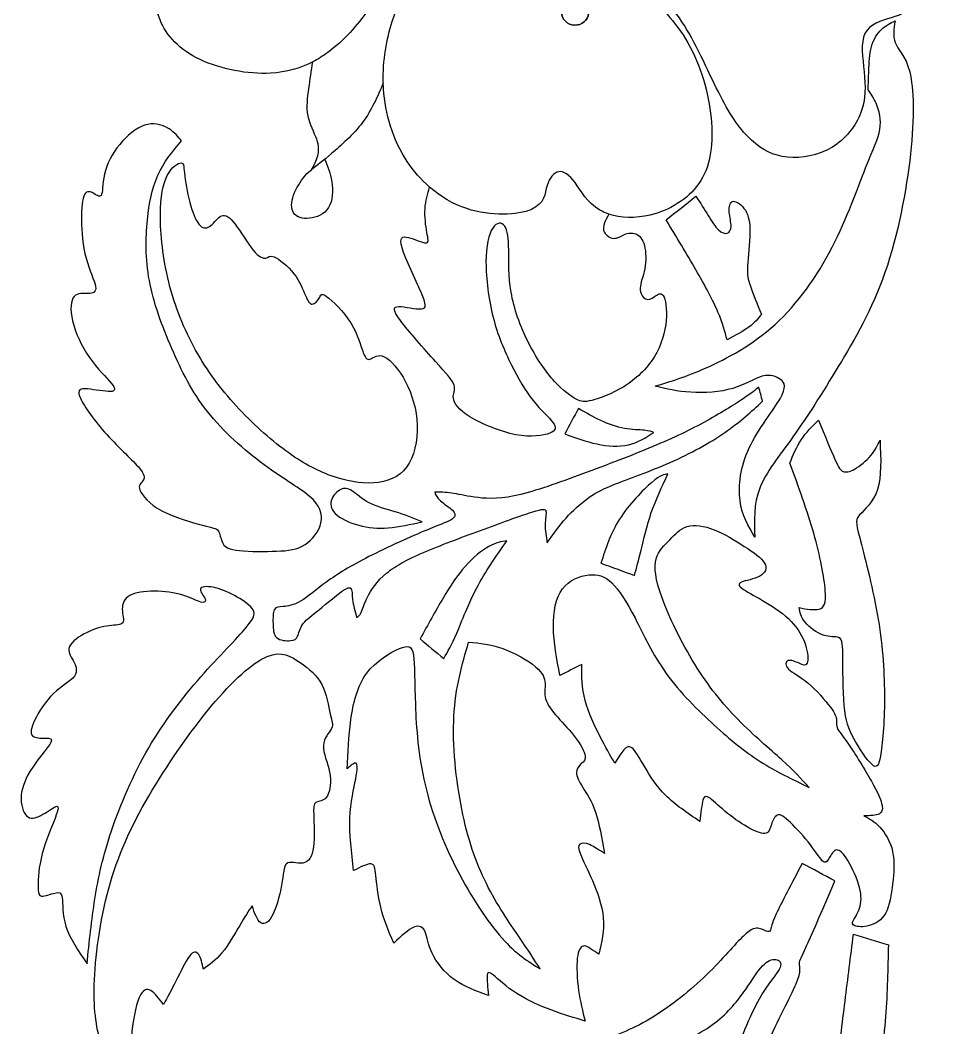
# Model space of a CAD drawing. Header units: millimetres. Extents: x 165 to 400, y 201 to 408.
# Drawn here: x 165.51 to 208.5, y 308.45 to 355.3 of the extents above; entities that cross this region are included whole.
import ezdxf

# ---------------------------------------------------------------- set-up
doc = ezdxf.new("R2010")
doc.units = ezdxf.units.MM
doc.layers.add('DV1_Layer_1', color=7, linetype='Continuous')

msp = doc.modelspace()

# ---------------------------------------------------------------- linework, layer by layer
at = {"layer": 'DV1_Layer_1', "color": 7, "linetype": 'Continuous'}
for points, knots in [([(167.307, 363.402), (167.221, 362.441), (167.598, 361.375), (168.139, 360.667), (168.679, 359.959), (169.383, 359.61), (170.678, 359.114), (171.27, 358.968), (171.559, 358.714), (171.848, 358.459), (171.834, 358.096), (171.801, 357.497), (171.768, 356.898), (171.665, 355.229), (172.929, 353.917), (173.878, 353.469), (174.826, 353.02), (176.092, 352.78), (177.149, 352.837), (177.894, 352.877), (178.536, 353.065), (179.111, 353.364), (179.353, 353.49), (179.583, 353.635), (179.805, 353.798), (180.553, 354.346), (181.198, 355.089), (181.672, 355.756), (182.146, 356.422), (182.447, 357.012), (182.765, 357.266), (183.084, 357.519), (183.419, 357.436), (183.412, 356.727), (183.069, 356.102), (182.797, 355.238), (182.546, 354.44), (182.355, 353.438), (182.387, 352.377), (182.389, 352.29), (182.393, 352.203), (182.399, 352.116), (182.474, 350.959), (182.826, 349.748), (183.494, 348.736), (183.787, 348.293), (184.141, 347.888), (184.54, 347.541), (185.052, 347.097), (185.638, 346.749), (186.268, 346.54), (187.389, 346.168), (188.646, 346.237), (189.274, 346.507), (189.902, 346.778), (189.9, 347.251), (190.003, 347.611), (190.107, 347.971), (190.315, 348.219), (190.546, 348.257), (190.776, 348.295), (191.029, 348.124), (191.578, 347.379), (191.874, 346.806), (192.459, 346.469), (192.586, 346.396), (192.727, 346.334), (192.878, 346.284), (193.423, 346.104), (194.106, 346.078), (194.79, 346.241), (195.664, 346.449), (197.417, 347.484), (197.729, 349.4), (197.643, 350.539), (197.557, 351.678), (197.229, 352.997), (196.662, 354.051), (196.095, 355.105), (195.289, 355.894), (194.452, 356.921), (194.421, 357.158), (194.751, 356.938), (195.081, 356.719), (195.773, 356.042), (196.392, 355.05), (197.011, 354.058), (197.558, 352.75), (198.56, 350.81), (199.013, 350.177), (199.504, 349.726), (199.994, 349.274), (200.522, 349.003), (201.831, 348.87), (202.613, 349.009), (203.245, 349.388), (203.877, 349.768), (204.358, 350.389), (204.591, 351.008), (204.824, 351.628), (204.808, 352.247), (204.679, 353.559), (204.566, 354.254), (204.782, 354.683), (204.997, 355.112), (205.541, 355.277), (206.005, 355.416), (206.468, 355.556), (206.851, 355.671), (207.786, 357.205), (208.338, 358.623), (208.417, 359.902), (208.495, 361.18), (208.101, 362.32), (206.746, 364.381), (205.785, 365.302), (204.962, 365.901), (204.138, 366.499), (202.766, 367.052), (200.699, 366.136), (199.49, 365.766), (198.281, 365.396), (196.896, 365.113), (195.302, 365.091), (195.093, 365.352), (195.509, 365.811), (196.134, 366.009), (197.012, 366.308), (197.889, 366.608), (199.02, 367.008), (199.977, 367.568), (200.935, 368.128), (201.719, 368.848), (202.121, 369.735), (202.174, 369.852), (202.221, 369.971), (202.26, 370.093), (202.521, 370.9), (202.488, 371.821), (202.118, 372.78), (201.693, 373.884), (200.821, 375.039), (200.152, 375.514), (199.483, 375.99), (199.017, 375.787), (198.328, 375.736), (197.639, 375.685), (196.727, 375.787), (195.864, 376.142), (195.002, 376.496), (194.189, 377.104), (193.811, 377.652), (193.434, 378.2), (193.551, 379.178), (191.405, 380.337), (190.223, 380.675), (189.041, 381.012), (186.459, 381.203), (185.416, 379.964), (184.835, 379.338), (184.396, 378.866), (183.924, 378.389), (183.602, 377.837), (183.497, 377.656), (183.408, 377.467), (183.341, 377.268), (183.072, 376.459), (183.173, 375.474), (183.347, 374.56), (183.522, 373.645), (183.768, 372.801), (183.832, 372.381), (183.895, 371.961), (183.776, 371.965), (182.92, 373.01), (182.183, 374.051), (181.629, 375.187), (181.116, 376.238), (180.76, 377.369), (180.138, 378.264), (180.088, 378.336), (180.036, 378.406), (179.982, 378.475), (179.261, 379.397), (178.189, 380.013), (176.942, 380.471), (175.695, 380.929), (174.273, 381.228), (173.13, 381.047), (171.988, 380.865), (171.127, 380.202), (170.65, 379.726), (170.174, 379.251), (170.084, 378.963), (170.218, 378.586), (170.353, 378.209), (170.714, 377.743), (170.847, 377.312), (170.98, 376.88), (170.885, 376.483), (170.54, 376.313), (170.195, 376.142), (169.599, 376.197), (169.064, 376.26), (168.529, 376.322), (168.053, 376.392), (167.474, 376.092), (166.895, 375.793), (166.213, 375.124), (165.886, 374.389), (165.559, 373.654), (165.588, 372.854), (166.202, 371.198), (166.786, 370.343), (167.53, 369.729), (168.135, 369.229), (168.844, 368.888), (169.828, 368.633), (170.053, 368.574), (170.293, 368.52), (170.548, 368.47), (171.922, 368.199), (173.768, 368.031), (176.037, 367.995), (176.46, 368.127), (177.294, 368.064), (177.705, 367.869), (177.693, 367.569), (177.682, 367.27), (177.248, 366.866), (176.328, 366.759), (175.408, 366.652), (174.001, 366.842), (172.614, 366.777), (172.265, 366.761), (171.918, 366.728), (171.577, 366.679), (170.566, 366.534), (169.62, 366.244), (168.903, 365.805), (167.945, 365.217), (167.394, 364.363), (167.307, 363.402)], [0, 0, 0, 0, 0.011111, 0.011111, 0.011111, 0.022222, 0.022222, 0.033333, 0.033333, 0.033333, 0.044444, 0.044444, 0.044444, 0.055556, 0.066667, 0.066667, 0.066667, 0.077778, 0.077778, 0.077778, 0.088889, 0.088889, 0.088889, 0.1, 0.1, 0.1, 0.111111, 0.111111, 0.111111, 0.122222, 0.122222, 0.122222, 0.133333, 0.133333, 0.144444, 0.144444, 0.144444, 0.155556, 0.155556, 0.155556, 0.166667, 0.166667, 0.166667, 0.177778, 0.177778, 0.177778, 0.188889, 0.188889, 0.188889, 0.2, 0.2, 0.2, 0.211111, 0.211111, 0.211111, 0.222222, 0.222222, 0.222222, 0.233333, 0.233333, 0.233333, 0.244444, 0.244444, 0.255556, 0.255556, 0.255556, 0.266667, 0.266667, 0.266667, 0.277778, 0.277778, 0.277778, 0.288889, 0.3, 0.3, 0.3, 0.311111, 0.311111, 0.311111, 0.322222, 0.322222, 0.333333, 0.333333, 0.333333, 0.344444, 0.344444, 0.344444, 0.355556, 0.355556, 0.366667, 0.366667, 0.366667, 0.377778, 0.377778, 0.388889, 0.388889, 0.388889, 0.4, 0.4, 0.4, 0.411111, 0.411111, 0.422222, 0.422222, 0.422222, 0.433333, 0.433333, 0.433333, 0.444444, 0.444444, 0.455556, 0.455556, 0.455556, 0.466667, 0.466667, 0.477778, 0.477778, 0.477778, 0.488889, 0.5, 0.5, 0.5, 0.511111, 0.511111, 0.522222, 0.522222, 0.533333, 0.533333, 0.533333, 0.544444, 0.544444, 0.544444, 0.555556, 0.555556, 0.555556, 0.566667, 0.566667, 0.566667, 0.577778, 0.577778, 0.577778, 0.588889, 0.588889, 0.588889, 0.6, 0.6, 0.6, 0.611111, 0.611111, 0.611111, 0.622222, 0.622222, 0.622222, 0.633333, 0.644444, 0.644444, 0.644444, 0.655556, 0.666667, 0.666667, 0.666667, 0.677778, 0.677778, 0.677778, 0.688889, 0.688889, 0.688889, 0.7, 0.7, 0.7, 0.711111, 0.711111, 0.711111, 0.722222, 0.722222, 0.733333, 0.733333, 0.733333, 0.744444, 0.744444, 0.744444, 0.755556, 0.755556, 0.755556, 0.766667, 0.766667, 0.766667, 0.777778, 0.777778, 0.777778, 0.788889, 0.788889, 0.788889, 0.8, 0.8, 0.8, 0.811111, 0.811111, 0.811111, 0.822222, 0.822222, 0.822222, 0.833333, 0.833333, 0.833333, 0.844444, 0.844444, 0.844444, 0.855556, 0.855556, 0.855556, 0.866667, 0.866667, 0.877778, 0.877778, 0.877778, 0.888889, 0.888889, 0.888889, 0.9, 0.9, 0.9, 0.911111, 0.911111, 0.922222, 0.922222, 0.933333, 0.933333, 0.933333, 0.944444, 0.944444, 0.944444, 0.955556, 0.955556, 0.955556, 0.966667, 0.966667, 0.966667, 0.977778, 0.977778, 0.977778, 1, 1, 1, 1]), ([(191.285, 355.073), (190.942, 355.084), (190.673, 355.346), (190.685, 355.659), (190.697, 355.972), (190.985, 356.217), (191.328, 356.206), (191.671, 356.195), (191.939, 355.933), (191.927, 355.62), (191.915, 355.307), (191.627, 355.062), (191.285, 355.073)], [0, 0, 0, 0, 0.2, 0.2, 0.2, 0.4, 0.4, 0.4, 0.6, 0.6, 0.6, 1, 1, 1, 1]), ([(190.685, 355.659), (190.673, 355.346), (190.942, 355.084), (191.627, 355.062), (191.915, 355.307), (191.927, 355.62), (191.939, 355.933), (191.671, 356.195), (191.328, 356.206), (190.985, 356.217), (190.697, 355.972), (190.685, 355.659)], [0, 0, 0, 0, 0.2, 0.2, 0.4, 0.4, 0.4, 0.6, 0.6, 0.6, 1, 1, 1, 1]), ([(206.18, 355.271), (206.117, 354.899), (206.083, 354.546), (206.182, 354.269), (206.312, 353.907), (206.668, 353.678), (207.053, 352.12), (207.082, 350.793), (206.713, 347.387), (206.315, 345.31), (205.711, 343.575), (205.107, 341.841), (204.297, 340.449), (203.542, 339.2), (202.787, 337.952), (202.088, 336.848), (201.435, 335.932), (200.783, 335.017), (200.178, 334.291), (199.89, 333.546), (199.603, 332.801), (199.634, 332.037), (199.664, 331.272), (199.365, 331.773), (199.065, 332.273), (198.972, 332.966), (198.879, 333.66), (198.993, 334.547), (199.405, 335.425), (199.817, 336.302), (200.527, 337.17), (200.836, 337.705), (201.145, 338.241), (201.054, 338.444), (200.86, 338.595), (200.667, 338.747), (200.372, 338.847), (200.01, 338.75), (199.648, 338.652), (199.218, 338.357), (198.05, 338.012), (197.311, 337.963), (196.685, 338.001), (196.059, 338.039), (195.546, 338.165), (195.034, 338.29), (195.739, 338.504), (197.149, 338.932), (199.548, 340.2), (201.652, 342.114), (202.557, 343.394), (203.256, 344.744), (203.955, 346.094), (204.448, 347.514), (204.812, 348.439), (205.176, 349.363), (205.411, 349.792), (205.544, 350.66), (205.441, 351.1), (205.298, 351.44), (205.191, 351.691), (205.063, 351.887), (204.929, 352.07)], [0, 0, 0, 0, 0.041667, 0.041667, 0.041667, 0.083333, 0.083333, 0.125, 0.125, 0.166667, 0.166667, 0.166667, 0.208333, 0.208333, 0.208333, 0.25, 0.25, 0.25, 0.291667, 0.291667, 0.291667, 0.333333, 0.333333, 0.333333, 0.375, 0.375, 0.375, 0.416667, 0.416667, 0.416667, 0.458333, 0.458333, 0.458333, 0.5, 0.5, 0.5, 0.541667, 0.541667, 0.541667, 0.583333, 0.583333, 0.625, 0.625, 0.625, 0.666667, 0.666667, 0.666667, 0.708333, 0.75, 0.75, 0.791667, 0.791667, 0.791667, 0.833333, 0.833333, 0.833333, 0.875, 0.875, 0.916667, 0.916667, 0.916667, 1, 1, 1, 1]), ([(204.929, 352.07), (204.937, 352.342), (204.946, 352.614), (204.973, 353.306), (204.991, 353.725), (205.085, 354.068), (205.179, 354.41), (205.349, 354.677), (205.544, 354.864), (205.739, 355.052), (205.96, 355.162), (206.18, 355.271)], [0, 0, 0, 0, 0.2, 0.2, 0.4, 0.4, 0.4, 0.6, 0.6, 0.6, 1, 1, 1, 1]), ([(182.387, 352.377), (182.118, 351.75), (181.849, 351.124), (181.421, 350.551), (180.993, 349.979), (180.406, 349.462), (179.984, 349.103), (179.562, 348.744), (179.305, 348.543), (179.048, 348.342), (179.166, 348.556), (179.284, 348.771), (179.401, 349.221), (179.4, 349.458), (179.292, 349.765), (179.184, 350.073), (178.97, 350.453), (178.891, 350.86), (178.812, 351.267), (178.868, 351.701), (178.928, 352.123), (178.987, 352.545), (179.049, 352.955), (179.111, 353.364)], [0, 0, 0, 0, 0.111111, 0.111111, 0.111111, 0.222222, 0.222222, 0.222222, 0.333333, 0.333333, 0.333333, 0.444444, 0.444444, 0.555556, 0.555556, 0.555556, 0.666667, 0.666667, 0.666667, 0.777778, 0.777778, 0.777778, 1, 1, 1, 1]), ([(173.003, 349.694), (172.594, 349.205), (172.185, 348.717), (171.906, 348.093), (171.627, 347.47), (171.478, 346.711), (171.406, 345.853), (171.333, 344.995), (171.336, 344.038), (171.762, 341.976), (172.184, 340.872), (172.643, 339.84), (173.101, 338.807), (173.595, 337.847), (174.35, 336.932), (175.105, 336.017), (176.121, 335.149), (177.021, 334.504), (177.92, 333.859), (178.705, 333.437), (179.12, 333.018), (179.536, 332.599), (179.582, 332.182), (179.446, 331.791), (179.31, 331.4), (178.99, 331.034), (178.611, 330.841), (178.232, 330.647), (177.793, 330.624), (177.222, 330.612), (176.65, 330.6), (175.947, 330.598), (175.531, 330.66), (175.115, 330.722), (174.987, 330.847), (174.908, 331.025), (174.828, 331.204), (174.797, 331.435), (174.621, 331.683), (174.475, 331.699), (173.989, 331.824), (173.502, 331.949), (172.675, 332.181), (172.089, 332.497), (171.504, 332.812), (171.161, 333.211), (171.071, 333.456), (170.98, 333.701), (171.143, 333.793), (171.312, 334.03), (171.317, 334.175), (170.986, 334.549), (170.655, 334.923), (169.988, 335.526), (169.428, 336.156), (168.868, 336.785), (168.415, 337.442), (168.276, 337.792), (168.137, 338.142), (168.311, 338.185), (168.642, 338.156), (168.972, 338.127), (169.947, 337.927), (169.956, 338.169), (169.525, 338.691), (169.089, 339.093), (168.724, 339.619), (168.359, 340.146), (168.066, 340.798), (167.94, 341.329), (167.814, 341.86), (167.856, 342.271), (168.016, 342.453), (168.176, 342.636), (168.453, 342.591), (168.672, 342.596), (168.891, 342.601), (169.053, 342.656), (169.01, 342.924), (168.967, 343.192), (168.72, 343.673), (168.569, 344.241), (168.418, 344.809), (168.364, 345.465), (168.358, 346.017), (168.353, 346.568), (168.396, 347.015), (168.503, 347.206), (168.61, 347.396), (168.78, 347.33), (168.936, 347.24), (169.092, 347.151), (169.234, 347.037), (169.293, 347.211), (169.353, 347.385), (169.331, 347.846), (169.469, 348.32), (169.606, 348.794), (169.904, 349.282), (170.624, 350.07), (171.047, 350.372), (171.436, 350.457), (171.824, 350.541), (172.177, 350.409), (172.433, 350.245), (172.688, 350.082), (172.846, 349.888), (173.003, 349.694)], [0, 0, 0, 0, 0.025641, 0.025641, 0.025641, 0.051282, 0.051282, 0.051282, 0.076923, 0.076923, 0.102564, 0.102564, 0.102564, 0.128205, 0.128205, 0.128205, 0.153846, 0.153846, 0.153846, 0.179487, 0.179487, 0.179487, 0.205128, 0.205128, 0.205128, 0.230769, 0.230769, 0.230769, 0.25641, 0.25641, 0.25641, 0.282051, 0.282051, 0.282051, 0.307692, 0.307692, 0.307692, 0.333333, 0.333333, 0.358974, 0.358974, 0.358974, 0.384615, 0.384615, 0.384615, 0.410256, 0.410256, 0.410256, 0.435897, 0.435897, 0.461538, 0.461538, 0.461538, 0.487179, 0.487179, 0.487179, 0.512821, 0.512821, 0.512821, 0.538462, 0.538462, 0.538462, 0.564103, 0.589744, 0.589744, 0.615385, 0.615385, 0.615385, 0.641026, 0.641026, 0.641026, 0.666667, 0.666667, 0.666667, 0.692308, 0.692308, 0.692308, 0.717949, 0.717949, 0.717949, 0.74359, 0.74359, 0.74359, 0.769231, 0.769231, 0.769231, 0.794872, 0.794872, 0.794872, 0.820513, 0.820513, 0.820513, 0.846154, 0.846154, 0.846154, 0.871795, 0.871795, 0.871795, 0.897436, 0.897436, 0.923077, 0.923077, 0.923077, 0.948718, 0.948718, 0.948718, 1, 1, 1, 1]), ([(172.024, 346.239), (172.025, 345.373), (172.14, 344.23), (172.416, 343.119), (172.692, 342.007), (173.129, 340.927), (173.663, 339.965), (174.197, 339.003), (174.829, 338.159), (175.555, 337.366), (176.281, 336.574), (177.103, 335.832), (177.852, 335.282), (178.601, 334.731), (179.277, 334.37), (179.958, 334.124), (180.639, 333.878), (181.325, 333.747), (181.943, 333.788), (182.562, 333.829), (183.115, 334.041), (183.472, 334.521), (183.828, 335), (183.99, 335.746), (183.965, 336.474), (183.939, 337.202), (183.728, 337.912), (183.425, 338.491), (183.121, 339.07), (182.727, 339.518), (182.433, 339.655), (182.14, 339.792), (181.947, 339.616), (181.806, 339.554), (181.664, 339.492), (181.573, 339.543), (181.458, 339.844), (181.344, 340.144), (181.067, 341.243), (179.493, 342.784), (179.483, 342.518), (179.411, 342.381), (179.34, 342.244), (179.201, 342.103), (179.088, 342.1), (178.976, 342.098), (178.888, 342.234), (178.656, 342.762), (178.511, 343.155), (178.233, 343.515), (177.955, 343.875), (177.542, 344.203), (177.314, 344.302), (177.085, 344.4), (177.041, 344.268), (176.92, 344.241), (176.799, 344.215), (176.603, 344.294), (176.083, 344.929), (175.759, 345.484), (175.241, 346.155), (175.046, 346.27), (174.871, 346.203), (174.696, 346.136), (174.54, 345.886), (174.376, 345.752), (174.211, 345.618), (174.038, 345.599), (173.878, 345.75), (173.717, 345.901), (173.57, 346.22), (173.441, 346.661), (173.312, 347.101), (173.201, 347.662), (173.111, 348.44), (173.133, 348.658), (172.994, 348.668), (172.855, 348.679), (172.555, 348.482), (172.347, 348.089), (172.14, 347.696), (172.024, 347.106), (172.024, 346.239)], [0, 0, 0, 0, 0.032258, 0.032258, 0.032258, 0.064516, 0.064516, 0.064516, 0.096774, 0.096774, 0.096774, 0.129032, 0.129032, 0.129032, 0.16129, 0.16129, 0.16129, 0.193548, 0.193548, 0.193548, 0.225806, 0.225806, 0.225806, 0.258065, 0.258065, 0.258065, 0.290323, 0.290323, 0.290323, 0.322581, 0.322581, 0.322581, 0.354839, 0.354839, 0.354839, 0.387097, 0.387097, 0.387097, 0.419355, 0.451613, 0.483871, 0.483871, 0.483871, 0.516129, 0.516129, 0.516129, 0.548387, 0.548387, 0.580645, 0.580645, 0.580645, 0.612903, 0.612903, 0.612903, 0.645161, 0.645161, 0.645161, 0.677419, 0.677419, 0.709677, 0.709677, 0.741935, 0.741935, 0.741935, 0.774194, 0.774194, 0.774194, 0.806452, 0.806452, 0.806452, 0.83871, 0.83871, 0.83871, 0.870968, 0.870968, 0.903226, 0.903226, 0.903226, 0.935484, 0.935484, 0.935484, 1, 1, 1, 1]), ([(179.67, 348.839), (179.804, 348.515), (179.939, 348.19), (179.997, 347.788), (180.056, 347.386), (180.037, 346.906), (179.844, 346.591), (179.651, 346.275), (179.282, 346.124), (178.959, 346.091), (178.635, 346.058), (178.355, 346.144), (178.221, 346.341), (178.087, 346.538), (178.099, 346.846), (178.218, 347.17), (178.337, 347.495), (178.564, 347.837), (178.72, 348.035), (178.876, 348.233), (178.962, 348.287), (179.048, 348.342)], [0, 0, 0, 0, 0.125, 0.125, 0.125, 0.25, 0.25, 0.25, 0.375, 0.375, 0.375, 0.5, 0.5, 0.5, 0.625, 0.625, 0.625, 0.75, 0.75, 0.75, 1, 1, 1, 1]), ([(192.878, 346.284), (192.8, 346.153), (192.723, 346.022), (192.671, 345.878), (192.619, 345.734), (192.593, 345.577), (192.671, 345.434), (192.748, 345.292), (192.93, 345.164), (193.268, 345.154), (193.425, 345.27), (193.598, 345.341), (193.77, 345.412), (193.957, 345.436), (194.127, 345.364), (194.297, 345.291), (194.45, 345.122), (194.528, 344.825), (194.606, 344.527), (194.61, 344.101), (194.476, 343.381), (194.339, 343.087), (194.333, 342.844), (194.327, 342.601), (194.452, 342.408), (194.583, 342.346), (194.713, 342.284), (194.849, 342.353), (194.992, 342.449), (195.135, 342.545), (195.286, 342.668), (195.513, 342.338), (195.588, 341.885), (195.541, 341.348), (195.494, 340.811), (195.324, 340.19), (194.981, 339.638), (194.637, 339.086), (194.121, 338.604), (193.569, 338.263), (193.018, 337.921), (192.432, 337.721), (192.077, 337.628), (191.722, 337.536), (191.598, 337.552), (191.357, 337.681), (191.116, 337.81), (190.757, 338.053), (190.35, 338.503), (189.944, 338.952), (189.489, 339.607), (189.119, 340.345), (188.748, 341.084), (188.461, 341.905), (188.33, 342.654), (188.199, 343.403), (188.225, 344.081), (188.213, 345.148), (188.175, 345.537), (188.036, 345.729), (187.897, 345.921), (187.658, 345.917), (187.475, 345.638), (187.292, 345.359), (187.164, 344.806), (187.16, 343.291), (187.282, 342.33), (187.496, 341.493), (187.709, 340.656), (188.014, 339.944), (188.334, 339.298), (188.655, 338.651), (188.991, 338.071), (189.713, 337.163), (190.099, 336.836), (190.276, 336.601), (190.453, 336.365), (190.421, 336.222), (189.827, 335.986), (189.266, 335.894), (188.548, 336.032), (187.83, 336.169), (186.954, 336.536), (186.416, 336.868), (185.878, 337.201), (185.677, 337.498), (185.645, 337.723), (185.614, 337.948), (185.753, 338.101), (185.682, 338.328), (185.611, 338.554), (185.33, 338.854), (184.815, 339.428), (184.299, 340.001), (183.548, 340.85), (183.182, 341.346), (182.816, 341.842), (182.835, 341.987), (183.107, 341.99), (183.379, 341.994), (183.905, 341.856), (184.158, 341.878), (184.411, 341.9), (184.392, 342.083), (183.891, 343.238), (183.411, 344.21), (183.258, 344.718), (183.105, 345.226), (183.279, 345.269), (183.555, 345.199), (183.831, 345.13), (184.209, 344.948), (184.369, 344.949), (184.528, 344.95), (184.469, 345.134), (184.414, 345.439), (184.359, 345.743), (184.309, 346.169), (184.331, 346.54), (184.353, 346.91), (184.446, 347.226), (184.54, 347.541)], [0, 0, 0, 0, 0.022727, 0.022727, 0.022727, 0.045455, 0.045455, 0.045455, 0.068182, 0.068182, 0.090909, 0.090909, 0.090909, 0.113636, 0.113636, 0.113636, 0.136364, 0.136364, 0.136364, 0.159091, 0.159091, 0.181818, 0.181818, 0.181818, 0.204545, 0.204545, 0.204545, 0.227273, 0.227273, 0.227273, 0.25, 0.25, 0.272727, 0.272727, 0.272727, 0.295455, 0.295455, 0.295455, 0.318182, 0.318182, 0.318182, 0.340909, 0.340909, 0.340909, 0.363636, 0.363636, 0.363636, 0.386364, 0.386364, 0.386364, 0.409091, 0.409091, 0.409091, 0.431818, 0.431818, 0.431818, 0.454545, 0.454545, 0.477273, 0.477273, 0.477273, 0.5, 0.5, 0.5, 0.522727, 0.522727, 0.545455, 0.545455, 0.545455, 0.568182, 0.568182, 0.568182, 0.590909, 0.590909, 0.613636, 0.613636, 0.613636, 0.636364, 0.636364, 0.659091, 0.659091, 0.659091, 0.681818, 0.681818, 0.681818, 0.704545, 0.704545, 0.704545, 0.727273, 0.727273, 0.727273, 0.75, 0.75, 0.75, 0.772727, 0.772727, 0.772727, 0.795455, 0.795455, 0.795455, 0.818182, 0.818182, 0.818182, 0.840909, 0.840909, 0.863636, 0.863636, 0.863636, 0.886364, 0.886364, 0.886364, 0.909091, 0.909091, 0.909091, 0.931818, 0.931818, 0.931818, 0.954545, 0.954545, 0.954545, 1, 1, 1, 1]), ([(196.925, 347.118), (196.463, 346.751), (196, 346.384), (195.538, 346.017), (196.016, 345.229), (196.494, 344.442), (197.343, 342.961), (197.715, 342.267), (197.948, 341.732), (198.182, 341.198), (198.277, 340.822), (198.372, 340.447), (198.748, 340.644), (199.124, 340.841), (199.39, 341.037), (199.657, 341.233), (199.814, 341.428), (199.97, 341.623), (199.77, 342.111), (199.57, 342.599), (199.453, 342.934), (199.336, 343.27), (199.304, 343.452), (199.325, 343.87), (199.346, 344.287), (199.42, 344.939), (199.429, 345.42), (199.437, 345.902), (199.379, 346.213), (199.22, 346.463), (199.06, 346.714), (198.798, 346.904), (198.648, 346.881), (198.498, 346.859), (198.459, 346.624), (198.475, 346.382), (198.49, 346.141), (198.631, 345.646), (198.483, 345.432), (198.372, 345.4), (198.262, 345.367), (198.114, 345.408), (197.965, 345.553), (197.816, 345.699), (197.667, 345.949), (197.493, 346.227), (197.319, 346.505), (197.122, 346.812), (196.925, 347.118)], [0, 0, 0, 0, 0.055556, 0.055556, 0.055556, 0.111111, 0.111111, 0.166667, 0.166667, 0.166667, 0.222222, 0.222222, 0.222222, 0.277778, 0.277778, 0.277778, 0.333333, 0.333333, 0.333333, 0.388889, 0.388889, 0.388889, 0.444444, 0.444444, 0.444444, 0.5, 0.5, 0.5, 0.555556, 0.555556, 0.555556, 0.611111, 0.611111, 0.611111, 0.666667, 0.666667, 0.666667, 0.722222, 0.777778, 0.777778, 0.777778, 0.833333, 0.833333, 0.833333, 0.888889, 0.888889, 0.888889, 1, 1, 1, 1]), ([(200.025, 337.586), (199.499, 337.103), (198.972, 336.62), (198.267, 336.133), (197.561, 335.647), (196.676, 335.157), (195.724, 334.738), (194.772, 334.318), (193.753, 333.969), (193.101, 333.708), (192.449, 333.447), (192.163, 333.274), (191.85, 333.039), (191.538, 332.804), (191.198, 332.505), (190.886, 332.156), (190.574, 331.807), (190.289, 331.408), (190.005, 331.008), (189.957, 331.3), (189.908, 331.592), (189.913, 331.856), (189.918, 332.119), (189.977, 332.353), (189.926, 332.591), (189.817, 332.595), (189.333, 332.442), (188.85, 332.289), (187.991, 331.981), (187.077, 331.646), (186.164, 331.312), (185.194, 330.952), (183.605, 330.275), (182.985, 329.959), (182.538, 329.592), (182.091, 329.224), (181.816, 328.806), (181.482, 328.144), (181.423, 327.901), (181.358, 327.757), (181.292, 327.614), (181.221, 327.571), (181.15, 327.527), (181.071, 327.821), (180.993, 328.114), (180.963, 328.365), (180.932, 328.616), (180.95, 328.824), (180.806, 328.956), (180.644, 328.88), (180.346, 328.657), (180.049, 328.435), (179.617, 328.067), (179.293, 327.805), (178.97, 327.542), (178.754, 327.386), (178.628, 327.199), (178.501, 327.012), (178.463, 326.795), (178.403, 326.661), (178.343, 326.526), (178.262, 326.474), (178.072, 326.458), (177.882, 326.441), (177.584, 326.46), (177.276, 326.733), (177.266, 326.988), (177.261, 327.247), (177.255, 327.506), (177.256, 327.77), (177.325, 327.899), (177.395, 328.029), (177.673, 328.02), (178.214, 328.094), (178.545, 328.288), (178.876, 328.481), (179.268, 328.832), (180.261, 329.555), (180.863, 329.927), (181.721, 330.363), (182.579, 330.799), (183.694, 331.3), (184.412, 331.599), (185.13, 331.899), (185.453, 331.998), (185.607, 332.116), (185.761, 332.233), (185.746, 332.37), (185.607, 332.515), (185.468, 332.661), (185.205, 332.815), (185.046, 332.956), (184.887, 333.097), (184.833, 333.226), (184.778, 333.355), (185.027, 333.356), (185.276, 333.358), (185.85, 333.276), (186.176, 333.193), (186.626, 333.128), (187.077, 333.064), (187.653, 333.018), (188.465, 333.183), (189.278, 333.348), (190.328, 333.724), (191.444, 334.133), (192.56, 334.543), (193.742, 334.987), (195.735, 335.814), (196.547, 336.197), (197.289, 336.601), (198.031, 337.004), (198.705, 337.428), (199.119, 337.706), (199.532, 337.983), (199.687, 338.115), (199.841, 338.246), (199.902, 338.026), (199.964, 337.806), (200.025, 337.586)], [0, 0, 0, 0, 0.022727, 0.022727, 0.022727, 0.045455, 0.045455, 0.045455, 0.068182, 0.068182, 0.068182, 0.090909, 0.090909, 0.090909, 0.113636, 0.113636, 0.113636, 0.136364, 0.136364, 0.136364, 0.159091, 0.159091, 0.159091, 0.181818, 0.181818, 0.204545, 0.204545, 0.204545, 0.227273, 0.227273, 0.227273, 0.25, 0.25, 0.272727, 0.272727, 0.272727, 0.295455, 0.295455, 0.318182, 0.318182, 0.318182, 0.340909, 0.340909, 0.340909, 0.363636, 0.363636, 0.363636, 0.386364, 0.386364, 0.409091, 0.409091, 0.409091, 0.431818, 0.431818, 0.431818, 0.454545, 0.454545, 0.454545, 0.477273, 0.477273, 0.477273, 0.5, 0.5, 0.5, 0.522727, 0.522727, 0.545455, 0.545455, 0.545455, 0.568182, 0.568182, 0.568182, 0.590909, 0.613636, 0.613636, 0.613636, 0.636364, 0.636364, 0.659091, 0.659091, 0.659091, 0.681818, 0.681818, 0.681818, 0.704545, 0.704545, 0.704545, 0.727273, 0.727273, 0.727273, 0.75, 0.75, 0.75, 0.772727, 0.772727, 0.772727, 0.795455, 0.795455, 0.818182, 0.818182, 0.818182, 0.840909, 0.840909, 0.840909, 0.863636, 0.863636, 0.863636, 0.886364, 0.886364, 0.909091, 0.909091, 0.909091, 0.931818, 0.931818, 0.931818, 0.954545, 0.954545, 0.954545, 1, 1, 1, 1]), ([(194.964, 336.137), (194.593, 335.899), (194.222, 335.662), (193.34, 335.459), (192.83, 335.493), (192.325, 335.6), (191.821, 335.707), (191.321, 335.886), (190.822, 336.065), (191.035, 336.461), (191.249, 336.858), (191.463, 337.254), (191.803, 337.053), (192.142, 336.852), (192.859, 336.521), (193.237, 336.391), (193.956, 336.259), (194.299, 336.258), (194.524, 336.237), (194.749, 336.216), (194.857, 336.176), (194.964, 336.137)], [0, 0, 0, 0, 0.111111, 0.111111, 0.222222, 0.222222, 0.222222, 0.333333, 0.333333, 0.333333, 0.444444, 0.444444, 0.444444, 0.555556, 0.555556, 0.666667, 0.666667, 0.777778, 0.777778, 0.777778, 1, 1, 1, 1]), ([(201.289, 334.71), (201.695, 333.607), (202.101, 332.503), (202.399, 331.449), (202.697, 330.394), (202.888, 329.388), (202.934, 328.787), (202.981, 328.186), (202.884, 327.989), (202.658, 327.923), (202.431, 327.858), (202.075, 327.924), (201.719, 327.99), (201.76, 327.77), (201.802, 327.551), (201.997, 327.313), (202.192, 327.075), (202.541, 326.818), (202.845, 326.713), (203.15, 326.608), (203.411, 326.654), (203.558, 326.604), (203.705, 326.554), (203.74, 326.408), (203.763, 325.207), (203.753, 324.153), (203.815, 323.443), (203.878, 322.732), (204.013, 322.364), (204.26, 321.911), (204.506, 321.458), (204.864, 320.919), (205.326, 320.495), (205.43, 320.61), (205.522, 321.193), (205.614, 321.777), (205.694, 322.828), (205.682, 325.119), (205.59, 326.358), (205.352, 327.697), (205.115, 329.036), (204.732, 330.475), (204.537, 331.24), (204.342, 332.005), (204.336, 332.096), (204.543, 332.316), (204.751, 332.537), (205.172, 332.887), (205.557, 334.083), (205.519, 334.93), (205.482, 335.776), (205.374, 335.543), (205.265, 335.311), (205.057, 335.067), (204.848, 334.824), (204.54, 334.57), (204.301, 334.432), (204.061, 334.295), (203.891, 334.273), (203.646, 334.363), (203.57, 334.474), (203.387, 334.884), (203.203, 335.294), (202.912, 336.004), (202.62, 336.713), (202.329, 336.42), (202.037, 336.128), (201.815, 335.794), (201.594, 335.46), (201.441, 335.085), (201.289, 334.71)], [0, 0, 0, 0, 0.038462, 0.038462, 0.038462, 0.076923, 0.076923, 0.076923, 0.115385, 0.115385, 0.115385, 0.153846, 0.153846, 0.153846, 0.192308, 0.192308, 0.192308, 0.230769, 0.230769, 0.230769, 0.269231, 0.269231, 0.269231, 0.307692, 0.307692, 0.346154, 0.346154, 0.346154, 0.384615, 0.384615, 0.384615, 0.423077, 0.423077, 0.461538, 0.461538, 0.461538, 0.5, 0.5, 0.538462, 0.538462, 0.538462, 0.576923, 0.576923, 0.576923, 0.615385, 0.615385, 0.615385, 0.653846, 0.653846, 0.692308, 0.692308, 0.692308, 0.730769, 0.730769, 0.730769, 0.769231, 0.769231, 0.769231, 0.807692, 0.807692, 0.846154, 0.846154, 0.846154, 0.884615, 0.884615, 0.884615, 0.923077, 0.923077, 0.923077, 1, 1, 1, 1]), ([(195.624, 334.209), (195.343, 333.618), (195.061, 333.028), (194.849, 332.412), (194.636, 331.796), (194.492, 331.155), (194.373, 330.664), (194.255, 330.172), (194.162, 329.83), (194.069, 329.488), (193.549, 329.677), (193.028, 329.866), (192.508, 330.055), (192.723, 330.739), (192.939, 331.423), (193.373, 332.104), (193.807, 332.786), (194.461, 333.465), (194.872, 333.815), (195.284, 334.165), (195.454, 334.187), (195.624, 334.209)], [0, 0, 0, 0, 0.125, 0.125, 0.125, 0.25, 0.25, 0.25, 0.375, 0.375, 0.375, 0.5, 0.5, 0.5, 0.625, 0.625, 0.625, 0.75, 0.75, 0.75, 1, 1, 1, 1]), ([(184.202, 331.981), (183.656, 331.862), (183.111, 331.744), (182.618, 331.703), (182.125, 331.662), (181.684, 331.699), (181.247, 331.819), (180.81, 331.939), (180.376, 332.143), (180.151, 332.368), (179.926, 332.593), (179.911, 332.838), (179.993, 333.041), (180.075, 333.245), (180.255, 333.407), (180.42, 333.483), (180.584, 333.559), (180.732, 333.55), (180.933, 333.419), (181.134, 333.288), (181.388, 333.035), (181.734, 332.859), (182.079, 332.683), (182.517, 332.582), (182.944, 332.449), (183.371, 332.315), (183.786, 332.148), (184.202, 331.981)], [0, 0, 0, 0, 0.1, 0.1, 0.1, 0.2, 0.2, 0.2, 0.3, 0.3, 0.3, 0.4, 0.4, 0.4, 0.5, 0.5, 0.5, 0.6, 0.6, 0.6, 0.7, 0.7, 0.7, 0.8, 0.8, 0.8, 1, 1, 1, 1]), ([(195.71, 331.15), (195.461, 330.897), (195.186, 330.652), (195.078, 330.255), (194.97, 329.859), (195.029, 329.312), (195.347, 328.441), (195.666, 327.571), (196.244, 326.377), (196.869, 325.363), (197.494, 324.35), (198.166, 323.517), (198.881, 322.785), (199.597, 322.053), (200.356, 321.423), (200.914, 320.915), (201.472, 320.406), (201.829, 320.019), (202.186, 319.632), (201.404, 320.008), (200.622, 320.385), (199.902, 320.844), (199.183, 321.303), (198.527, 321.845), (197.776, 322.529), (197.026, 323.214), (196.181, 324.04), (195.545, 324.927), (194.908, 325.814), (194.48, 326.76), (193.701, 328.263), (193.35, 328.82), (193.013, 329.143), (192.676, 329.467), (192.353, 329.558), (191.939, 329.51), (191.526, 329.463), (191.023, 329.277), (190.712, 328.859), (190.402, 328.441), (190.284, 327.791), (190.296, 327.082), (190.309, 326.372), (190.452, 325.604), (190.596, 324.836), (190.934, 325.007), (191.273, 325.178), (191.611, 325.349), (191.617, 324.804), (191.622, 324.258), (191.773, 323.678), (191.923, 323.098), (192.513, 321.867), (192.936, 321.127), (193.148, 320.756), (193.275, 320.958), (193.402, 321.16), (193.528, 321.32), (193.653, 321.479), (193.778, 321.597), (193.939, 321.476), (194.1, 321.356), (194.299, 320.998), (194.542, 320.585), (194.785, 320.171), (195.072, 319.701), (195.942, 318.838), (196.524, 318.443), (197.107, 318.049), (197.149, 318.448), (197.19, 318.846), (197.251, 319.05), (197.312, 319.254), (197.392, 319.264), (197.579, 319.125), (197.767, 318.986), (198.061, 318.697), (198.396, 318.426), (198.731, 318.155), (199.106, 317.901), (199.431, 317.727), (199.756, 317.553), (200.032, 317.459), (200.186, 317.503), (200.34, 317.546), (200.374, 317.727), (200.494, 318.099), (200.581, 318.29), (200.696, 318.347), (200.811, 318.404), (200.954, 318.326), (201.211, 318.094), (201.468, 317.862), (201.838, 317.474), (202.136, 317.101), (202.433, 316.728), (202.659, 316.37), (202.799, 316.226), (202.94, 316.082), (202.995, 316.153), (203.166, 316.438), (203.28, 316.653), (203.415, 316.709), (203.55, 316.766), (203.705, 316.664), (203.906, 316.36), (204.107, 316.057), (204.353, 315.552), (204.613, 314.72), (204.627, 314.393), (204.487, 313.84), (204.332, 313.614), (204.175, 313.316), (204.172, 313.244), (204.303, 313.197), (204.434, 313.151), (204.699, 313.13), (204.98, 313.206), (205.262, 313.282), (205.561, 313.454), (205.932, 314.133), (206.004, 314.639), (206.064, 315.152), (206.123, 315.666), (206.17, 316.185), (206.068, 316.649), (205.966, 317.113), (205.716, 317.52), (205.468, 317.789), (205.219, 318.057), (204.972, 318.186), (204.724, 318.315), (205.017, 318.318), (205.309, 318.321), (205.458, 318.407), (205.607, 318.493), (205.614, 318.663), (205.556, 318.889), (205.499, 319.115), (205.376, 319.397), (205.084, 319.915), (204.792, 320.434), (204.33, 321.188), (204.022, 321.64), (203.714, 322.092), (203.56, 322.242), (203.499, 322.377), (203.438, 322.513), (203.469, 322.633), (203.461, 322.766), (203.453, 322.9), (203.405, 323.047), (203.172, 323.363), (202.938, 323.68), (202.519, 324.166), (201.747, 324.808), (201.394, 324.965), (201.228, 325.134), (201.062, 325.303), (201.082, 325.484), (201.203, 325.528), (201.324, 325.573), (201.547, 325.481), (201.723, 325.403), (201.899, 325.324), (202.029, 325.259), (202.147, 325.547), (202.134, 325.898), (202.015, 326.266), (201.896, 326.633), (201.672, 327.016), (201.021, 327.691), (200.594, 327.983), (200.178, 328.233), (199.763, 328.482), (199.359, 328.689), (199.133, 328.841), (198.906, 328.994), (198.857, 329.093), (199.039, 329.172), (199.221, 329.251), (199.635, 329.31), (200.151, 329.597), (200.253, 329.824), (200.116, 330.064), (199.979, 330.305), (199.604, 330.559), (199.17, 330.84), (198.735, 331.12), (198.243, 331.427), (197.772, 331.611), (197.301, 331.796), (196.852, 331.859), (196.516, 331.76), (196.181, 331.662), (195.958, 331.402), (195.71, 331.15)], [0, 0, 0, 0, 0.014085, 0.014085, 0.014085, 0.028169, 0.028169, 0.028169, 0.042254, 0.042254, 0.042254, 0.056338, 0.056338, 0.056338, 0.070423, 0.070423, 0.070423, 0.084507, 0.084507, 0.084507, 0.098592, 0.098592, 0.098592, 0.112676, 0.112676, 0.112676, 0.126761, 0.126761, 0.126761, 0.140845, 0.140845, 0.15493, 0.15493, 0.15493, 0.169014, 0.169014, 0.169014, 0.183099, 0.183099, 0.183099, 0.197183, 0.197183, 0.197183, 0.211268, 0.211268, 0.211268, 0.225352, 0.225352, 0.225352, 0.239437, 0.239437, 0.239437, 0.253521, 0.267606, 0.267606, 0.267606, 0.28169, 0.28169, 0.28169, 0.295775, 0.295775, 0.295775, 0.309859, 0.309859, 0.309859, 0.323944, 0.323944, 0.338028, 0.338028, 0.338028, 0.352113, 0.352113, 0.352113, 0.366197, 0.366197, 0.366197, 0.380282, 0.380282, 0.380282, 0.394366, 0.394366, 0.394366, 0.408451, 0.408451, 0.408451, 0.422535, 0.422535, 0.43662, 0.43662, 0.43662, 0.450704, 0.450704, 0.450704, 0.464789, 0.464789, 0.464789, 0.478873, 0.478873, 0.478873, 0.492958, 0.492958, 0.507042, 0.507042, 0.507042, 0.521127, 0.521127, 0.521127, 0.535211, 0.535211, 0.549296, 0.549296, 0.56338, 0.56338, 0.577465, 0.577465, 0.577465, 0.591549, 0.591549, 0.591549, 0.605634, 0.605634, 0.619718, 0.619718, 0.619718, 0.633803, 0.633803, 0.633803, 0.647887, 0.647887, 0.647887, 0.661972, 0.661972, 0.661972, 0.676056, 0.676056, 0.676056, 0.690141, 0.690141, 0.690141, 0.704225, 0.704225, 0.704225, 0.71831, 0.71831, 0.71831, 0.732394, 0.732394, 0.732394, 0.746479, 0.746479, 0.746479, 0.760563, 0.760563, 0.760563, 0.774648, 0.774648, 0.788732, 0.788732, 0.788732, 0.802817, 0.802817, 0.802817, 0.816901, 0.816901, 0.816901, 0.830986, 0.830986, 0.84507, 0.84507, 0.84507, 0.859155, 0.859155, 0.873239, 0.873239, 0.873239, 0.887324, 0.887324, 0.887324, 0.901408, 0.901408, 0.901408, 0.915493, 0.915493, 0.929577, 0.929577, 0.929577, 0.943662, 0.943662, 0.943662, 0.957746, 0.957746, 0.957746, 0.971831, 0.971831, 0.971831, 1, 1, 1, 1]), ([(188.127, 331.095), (187.631, 330.383), (187.136, 329.672), (186.739, 328.917), (186.342, 328.162), (186.042, 327.362), (185.802, 326.807), (185.562, 326.251), (185.38, 325.939), (185.199, 325.626), (184.832, 325.929), (184.466, 326.231), (184.099, 326.534), (184.463, 327.195), (184.826, 327.856), (185.167, 328.431), (185.508, 329.006), (186.143, 329.986), (186.965, 330.65), (187.295, 330.835), (187.626, 331.02), (187.876, 331.057), (188.127, 331.095)], [0, 0, 0, 0, 0.111111, 0.111111, 0.111111, 0.222222, 0.222222, 0.222222, 0.333333, 0.333333, 0.333333, 0.444444, 0.444444, 0.444444, 0.555556, 0.555556, 0.555556, 0.666667, 0.777778, 0.777778, 0.777778, 1, 1, 1, 1]), ([(176.017, 327.07), (175.593, 326.563), (174.751, 325.729), (173.905, 324.769), (173.058, 323.808), (172.206, 322.72), (171.482, 321.471), (170.757, 320.222), (170.158, 318.811), (169.754, 317.618), (169.35, 316.426), (169.14, 315.451), (168.825, 313.462), (168.72, 312.447), (168.615, 311.433), (168.213, 312.027), (167.811, 312.622), (167.454, 313.723), (167.501, 314.231), (167.464, 314.492), (167.428, 314.754), (167.309, 314.77), (167.114, 314.722), (166.92, 314.674), (166.65, 314.561), (166.505, 314.572), (166.359, 314.582), (166.337, 314.716), (166.337, 315.049), (166.337, 315.383), (166.357, 315.915), (166.711, 317.2), (167.046, 317.953), (167.328, 318.756), (167.277, 318.806), (166.925, 318.623), (166.624, 318.391), (166.368, 318.278), (166.111, 318.165), (165.899, 318.172), (165.747, 318.376), (165.596, 318.581), (165.505, 318.984), (165.574, 319.406), (165.644, 319.828), (165.873, 320.269), (166.463, 321.11), (166.823, 321.511), (166.931, 321.713), (167.038, 321.916), (166.892, 321.92), (166.68, 321.921), (166.467, 321.922), (166.188, 321.919), (166.073, 322.037), (165.958, 322.156), (166.007, 322.397), (166.187, 322.767), (166.368, 323.137), (166.679, 323.636), (167.051, 323.993), (167.423, 324.351), (167.856, 324.568), (168.025, 324.804), (168.193, 325.041), (168, 325.556), (167.697, 325.954), (167.9, 326.408), (168.255, 326.663), (168.614, 326.839), (168.972, 327.016), (169.334, 327.113), (169.641, 327.152), (169.948, 327.191), (170.199, 327.171), (170.277, 327.289), (170.355, 327.408), (170.258, 327.666), (170.255, 327.914), (170.251, 328.163), (170.34, 328.402), (170.597, 328.552), (170.855, 328.701), (171.283, 328.76), (171.741, 328.757), (172.198, 328.755), (172.687, 328.691), (173.068, 328.576), (173.448, 328.461), (173.721, 328.294), (173.898, 328.246), (174.076, 328.198), (174.158, 328.268), (174.104, 328.403), (174.049, 328.538), (173.857, 328.738), (173.888, 328.852), (173.919, 328.967), (174.173, 328.995), (174.476, 328.937), (174.779, 328.879), (175.132, 328.734), (175.47, 328.554), (175.808, 328.373), (176.132, 328.157), (176.29, 327.958), (176.449, 327.759), (176.442, 327.578), (176.017, 327.07)], [0, 0, 0, 0, 0.025, 0.025, 0.025, 0.05, 0.05, 0.05, 0.075, 0.075, 0.075, 0.1, 0.1, 0.125, 0.125, 0.125, 0.15, 0.15, 0.175, 0.175, 0.175, 0.2, 0.2, 0.2, 0.225, 0.225, 0.225, 0.25, 0.25, 0.25, 0.275, 0.275, 0.3, 0.3, 0.325, 0.325, 0.35, 0.35, 0.35, 0.375, 0.375, 0.375, 0.4, 0.4, 0.4, 0.425, 0.425, 0.45, 0.45, 0.45, 0.475, 0.475, 0.475, 0.5, 0.5, 0.5, 0.525, 0.525, 0.525, 0.55, 0.55, 0.55, 0.575, 0.575, 0.575, 0.6, 0.625, 0.625, 0.65, 0.65, 0.65, 0.675, 0.675, 0.675, 0.7, 0.7, 0.7, 0.725, 0.725, 0.725, 0.75, 0.75, 0.75, 0.775, 0.775, 0.775, 0.8, 0.8, 0.8, 0.825, 0.825, 0.825, 0.85, 0.85, 0.85, 0.875, 0.875, 0.875, 0.9, 0.9, 0.9, 0.925, 0.925, 0.925, 0.95, 0.95, 0.95, 1, 1, 1, 1]), ([(186.353, 326.389), (186.048, 325.333), (185.742, 324.276), (185.599, 321.603), (185.763, 319.986), (186.309, 317.254), (186.692, 316.139), (187.665, 314.182), (188.257, 313.339), (188.691, 312.701), (189.124, 312.063), (189.4, 311.63), (189.675, 311.198), (189.118, 311.543), (188.56, 311.887), (187.898, 312.636), (187.237, 313.384), (186.471, 314.535), (185.822, 315.798), (185.174, 317.06), (184.642, 318.434), (184.328, 319.771), (184.014, 321.108), (183.918, 322.408), (183.879, 323.469), (183.84, 324.531), (183.858, 325.354), (183.718, 326.219), (183.561, 326.26), (183.142, 326.086), (182.724, 325.911), (182.045, 325.521), (181.611, 324.929), (181.177, 324.337), (180.987, 323.543), (180.769, 321.999), (180.74, 321.249), (180.711, 320.498), (180.876, 320.651), (181.042, 320.803), (181.12, 320.758), (181.197, 320.713), (181.188, 320.471), (181.105, 320.032), (181.022, 319.592), (180.865, 318.955), (180.836, 318.21), (180.808, 317.466), (180.908, 316.615), (181.008, 315.763), (181.32, 315.923), (181.631, 316.083), (181.803, 316.077), (181.976, 316.072), (182.009, 315.901), (182.048, 315.536), (182.087, 315.172), (182.132, 314.613), (182.27, 314.057), (182.408, 313.501), (182.64, 312.949), (182.871, 312.396), (183.215, 312.712), (183.559, 313.028), (183.815, 313.135), (184.071, 313.242), (184.24, 313.14), (184.435, 312.685), (184.461, 312.333), (184.658, 311.921), (184.855, 311.509), (185.222, 311.037), (185.687, 310.701), (186.152, 310.365), (186.715, 310.165), (187.278, 309.965), (187.239, 310.33), (187.2, 310.695), (187.228, 311.07), (187.295, 311.08), (187.513, 310.903), (187.732, 310.726), (188.104, 310.363), (188.589, 310.051), (189.075, 309.739), (189.676, 309.477), (190.226, 309.272), (190.775, 309.066), (191.274, 308.917), (191.773, 308.768), (191.658, 309.22), (191.542, 309.672), (191.396, 310.719), (191.366, 311.313), (191.407, 311.688), (191.448, 312.062), (191.56, 312.216), (191.674, 312.255), (191.789, 312.293), (191.905, 312.217), (192.028, 312.134), (192.151, 312.052), (192.28, 311.963), (192.41, 311.874), (192.537, 312.427), (192.665, 312.98), (192.614, 313.57), (192.564, 314.159), (192.335, 314.784), (192.11, 315.306), (191.884, 315.829), (191.661, 316.248), (191.552, 316.524), (191.443, 316.8), (191.448, 316.933), (191.53, 316.997), (191.612, 317.061), (191.772, 317.056), (191.974, 316.971), (192.177, 316.886), (192.423, 316.72), (192.668, 316.555), (192.549, 317.261), (192.43, 317.968), (192.251, 318.489), (192.072, 319.009), (191.833, 319.344), (191.658, 319.628), (191.483, 319.913), (191.372, 320.147), (191.372, 320.328), (191.373, 320.51), (191.484, 320.64), (191.594, 320.739), (191.704, 320.839), (191.813, 320.908), (191.748, 321.298), (191.574, 321.618), (191.328, 321.941), (191.081, 322.264), (190.762, 322.589), (190.495, 322.895), (190.228, 323.2), (190.013, 323.486), (189.936, 323.743), (189.86, 323.999), (189.922, 324.228), (189.911, 324.464), (189.9, 324.701), (189.816, 324.946), (189.122, 325.538), (188.511, 325.884), (187.948, 326.084), (187.385, 326.284), (186.869, 326.336), (186.353, 326.389)], [0, 0, 0, 0, 0.017857, 0.017857, 0.035714, 0.035714, 0.053571, 0.053571, 0.071429, 0.071429, 0.071429, 0.089286, 0.089286, 0.089286, 0.107143, 0.107143, 0.107143, 0.125, 0.125, 0.125, 0.142857, 0.142857, 0.142857, 0.160714, 0.160714, 0.160714, 0.178571, 0.178571, 0.196429, 0.196429, 0.196429, 0.214286, 0.214286, 0.214286, 0.232143, 0.232143, 0.25, 0.25, 0.25, 0.267857, 0.267857, 0.267857, 0.285714, 0.285714, 0.285714, 0.303571, 0.303571, 0.303571, 0.321429, 0.321429, 0.321429, 0.339286, 0.339286, 0.339286, 0.357143, 0.357143, 0.357143, 0.375, 0.375, 0.375, 0.392857, 0.392857, 0.392857, 0.410714, 0.410714, 0.410714, 0.428571, 0.428571, 0.446429, 0.446429, 0.446429, 0.464286, 0.464286, 0.464286, 0.482143, 0.482143, 0.482143, 0.5, 0.5, 0.517857, 0.517857, 0.517857, 0.535714, 0.535714, 0.535714, 0.553571, 0.553571, 0.553571, 0.571429, 0.571429, 0.571429, 0.589286, 0.589286, 0.607143, 0.607143, 0.607143, 0.625, 0.625, 0.625, 0.642857, 0.642857, 0.642857, 0.660714, 0.660714, 0.660714, 0.678571, 0.678571, 0.678571, 0.696429, 0.696429, 0.696429, 0.714286, 0.714286, 0.714286, 0.732143, 0.732143, 0.732143, 0.75, 0.75, 0.75, 0.767857, 0.767857, 0.767857, 0.785714, 0.785714, 0.785714, 0.803571, 0.803571, 0.803571, 0.821429, 0.821429, 0.821429, 0.839286, 0.839286, 0.839286, 0.857143, 0.857143, 0.875, 0.875, 0.875, 0.892857, 0.892857, 0.892857, 0.910714, 0.910714, 0.910714, 0.928571, 0.928571, 0.928571, 0.946429, 0.946429, 0.964286, 0.964286, 0.964286, 1, 1, 1, 1]), ([(176.991, 325.722), (176.309, 325.441), (175.386, 324.596), (173.395, 322.21), (172.327, 320.669), (171.489, 319.229), (170.65, 317.79), (170.042, 316.452), (169.625, 314.933), (169.208, 313.413), (168.984, 311.712), (168.949, 310.453), (168.914, 309.194), (169.069, 308.377), (169.297, 307.564), (169.524, 306.751), (169.825, 305.941), (170.163, 305.391), (170.5, 304.841), (170.874, 304.551), (171.089, 304.447), (171.304, 304.343), (171.361, 304.426), (171.297, 304.671), (171.233, 304.915), (171.05, 305.321), (170.906, 305.907), (170.763, 306.493), (170.659, 307.26), (170.716, 308.748), (170.876, 309.47), (171.044, 309.859), (171.212, 310.247), (171.386, 310.302), (171.575, 310.193), (171.763, 310.084), (171.965, 309.811), (172.167, 309.538), (172.352, 309.872), (172.538, 310.205), (172.746, 310.622), (172.955, 311.04), (173.186, 311.541), (173.375, 311.784), (173.563, 312.026), (173.709, 312.009), (173.809, 311.867), (173.91, 311.724), (173.966, 311.456), (174.022, 311.188), (174.309, 311.384), (174.595, 311.581), (174.888, 311.942), (175.18, 312.302), (175.479, 312.826), (175.713, 313.218), (175.947, 313.61), (176.116, 313.871), (176.286, 314.133), (176.405, 313.79), (176.525, 313.446), (176.693, 313.338), (176.862, 313.23), (177.079, 313.356), (177.267, 313.75), (177.454, 314.144), (177.613, 314.805), (177.69, 315.281), (177.768, 315.757), (177.766, 316.048), (177.948, 316.121), (178.13, 316.194), (178.497, 316.049), (178.746, 316.138), (178.995, 316.227), (179.126, 316.55), (179.165, 317.04), (179.204, 317.529), (179.149, 318.185), (179.149, 318.537), (179.15, 318.888), (179.204, 318.935), (179.459, 318.999), (179.659, 319.017), (179.787, 319.243), (179.915, 319.47), (179.972, 319.904), (179.889, 320.343), (179.806, 320.782), (179.584, 321.225), (179.604, 321.576), (179.624, 321.926), (179.886, 322.185), (179.98, 322.376), (180.074, 322.567), (179.999, 322.69), (179.919, 323.044), (179.84, 323.398), (179.756, 323.982), (179.529, 324.42), (179.302, 324.857), (178.931, 325.148), (178.524, 325.434), (178.117, 325.721), (177.674, 326.003), (176.991, 325.722)], [0, 0, 0, 0, 0.027027, 0.027027, 0.054054, 0.054054, 0.054054, 0.081081, 0.081081, 0.081081, 0.108108, 0.108108, 0.108108, 0.135135, 0.135135, 0.135135, 0.162162, 0.162162, 0.162162, 0.189189, 0.189189, 0.189189, 0.216216, 0.216216, 0.216216, 0.243243, 0.243243, 0.243243, 0.27027, 0.27027, 0.297297, 0.297297, 0.297297, 0.324324, 0.324324, 0.324324, 0.351351, 0.351351, 0.351351, 0.378378, 0.378378, 0.378378, 0.405405, 0.405405, 0.405405, 0.432432, 0.432432, 0.432432, 0.459459, 0.459459, 0.459459, 0.486486, 0.486486, 0.486486, 0.513514, 0.513514, 0.513514, 0.540541, 0.540541, 0.540541, 0.567568, 0.567568, 0.567568, 0.594595, 0.594595, 0.594595, 0.621622, 0.621622, 0.621622, 0.648649, 0.648649, 0.648649, 0.675676, 0.675676, 0.675676, 0.702703, 0.702703, 0.702703, 0.72973, 0.72973, 0.72973, 0.756757, 0.756757, 0.783784, 0.783784, 0.783784, 0.810811, 0.810811, 0.810811, 0.837838, 0.837838, 0.837838, 0.864865, 0.864865, 0.864865, 0.891892, 0.891892, 0.891892, 0.918919, 0.918919, 0.918919, 0.945946, 0.945946, 0.945946, 1, 1, 1, 1]), ([(200.656, 313.747), (200.895, 314.257), (201.378, 315.178), (201.861, 316.098), (202.369, 315.828), (202.876, 315.557), (203.384, 315.286), (202.87, 314.094), (202.356, 312.902), (202.068, 312.261), (201.78, 311.621), (201.717, 311.532), (201.747, 311.285), (201.841, 311.128), (201.578, 310.5), (201.315, 309.872), (200.695, 308.774), (200.255, 307.684), (199.815, 306.594), (199.555, 305.512), (199.423, 304.403), (199.29, 303.294), (199.287, 302.158), (199.353, 301.152), (199.419, 300.145), (199.555, 299.269), (199.764, 298.48), (199.972, 297.692), (200.254, 296.992), (200.641, 296.439), (201.028, 295.886), (201.521, 295.48), (201.98, 294.984), (201.946, 294.894), (201.854, 294.82), (201.761, 294.745), (201.61, 294.686), (201.314, 294.755), (201.018, 294.823), (200.577, 295.019), (199.65, 295.767), (199.163, 296.318), (198.777, 297.04), (198.392, 297.761), (198.107, 298.651), (197.92, 299.621), (197.733, 300.59), (197.644, 301.638), (197.744, 302.816), (197.844, 303.994), (198.133, 305.303), (198.529, 306.558), (198.926, 307.813), (199.43, 309.015), (200.296, 310.568), (200.658, 310.92), (200.797, 311.17), (200.936, 311.42), (200.852, 311.568), (200.699, 311.619), (200.547, 311.669), (200.326, 311.621), (200.104, 311.42), (199.883, 311.218), (199.66, 310.861), (199.343, 310.399), (199.027, 309.936), (198.617, 309.368), (198.035, 308.873), (197.454, 308.378), (196.701, 307.957), (195.77, 307.564), (194.839, 307.171), (193.729, 306.806), (191.745, 306.461), (190.869, 306.479), (190.17, 306.565), (189.472, 306.651), (188.95, 306.804), (188.652, 306.95), (188.354, 307.096), (188.279, 307.234), (188.353, 307.35), (188.427, 307.466), (188.65, 307.559), (189.004, 307.57), (189.358, 307.582), (189.843, 307.512), (191.029, 307.547), (191.73, 307.651), (192.491, 307.873), (193.251, 308.094), (194.07, 308.431), (194.927, 308.958), (195.783, 309.485), (196.677, 310.202), (197.417, 310.919), (198.156, 311.636), (198.741, 312.354), (199.128, 312.723), (199.516, 313.092), (199.706, 313.114), (199.869, 313.077), (200.032, 313.04), (200.168, 312.944), (200.257, 312.928), (200.346, 312.911), (200.388, 312.974), (200.406, 313.055), (200.424, 313.136), (200.418, 313.236), (200.656, 313.747)], [0, 0, 0, 0, 0.025, 0.025, 0.025, 0.05, 0.05, 0.05, 0.075, 0.075, 0.075, 0.1, 0.1, 0.125, 0.125, 0.125, 0.15, 0.15, 0.15, 0.175, 0.175, 0.175, 0.2, 0.2, 0.2, 0.225, 0.225, 0.225, 0.25, 0.25, 0.25, 0.275, 0.275, 0.3, 0.3, 0.3, 0.325, 0.325, 0.325, 0.35, 0.35, 0.375, 0.375, 0.375, 0.4, 0.4, 0.4, 0.425, 0.425, 0.425, 0.45, 0.45, 0.45, 0.475, 0.475, 0.5, 0.5, 0.5, 0.525, 0.525, 0.525, 0.55, 0.55, 0.55, 0.575, 0.575, 0.575, 0.6, 0.6, 0.6, 0.625, 0.625, 0.625, 0.65, 0.65, 0.675, 0.675, 0.675, 0.7, 0.7, 0.7, 0.725, 0.725, 0.725, 0.75, 0.75, 0.75, 0.775, 0.775, 0.8, 0.8, 0.8, 0.825, 0.825, 0.825, 0.85, 0.85, 0.85, 0.875, 0.875, 0.875, 0.9, 0.9, 0.9, 0.925, 0.925, 0.925, 0.95, 0.95, 0.95, 1, 1, 1, 1]), ([(203.025, 304.211), (202.858, 303.634), (202.53, 302.609), (202.238, 301.732), (201.945, 300.855), (201.689, 300.127), (201.424, 299.586), (201.159, 299.045), (200.887, 298.69), (200.783, 298.439), (200.678, 298.188), (200.742, 298.04), (200.906, 297.771), (201.07, 297.503), (201.334, 297.113), (201.529, 296.997), (201.724, 296.882), (201.849, 297.042), (201.949, 297.047), (202.049, 297.053), (202.123, 296.906), (202.305, 296.718), (202.487, 296.531), (202.777, 296.303), (203.112, 296.22), (203.448, 296.136), (203.828, 296.197), (204.026, 296.295), (204.224, 296.393), (204.239, 296.529), (204.143, 296.614), (204.047, 296.699), (203.839, 296.733), (203.679, 296.842), (203.519, 296.952), (203.406, 297.137), (203.333, 297.444), (203.261, 297.751), (203.227, 298.179), (203.345, 298.798), (203.464, 299.417), (203.734, 300.226), (204.091, 301.364), (204.448, 302.502), (204.892, 303.97), (205.192, 305.3), (205.492, 306.631), (205.647, 307.826), (205.736, 308.973), (205.825, 310.12), (205.847, 311.218), (205.869, 312.317), (205.328, 312.48), (204.786, 312.643), (204.245, 312.805), (204.116, 311.773), (203.987, 310.741), (203.857, 309.696), (203.727, 308.65), (203.597, 307.591), (203.467, 306.532), (203.239, 306.549), (203.01, 306.565), (202.81, 306.676), (202.61, 306.787), (202.439, 306.992), (202.358, 307.226), (202.278, 307.461), (202.288, 307.724), (202.298, 307.987), (202.168, 307.71), (202.038, 307.432), (201.989, 307.075), (201.941, 306.717), (201.974, 306.28), (202.227, 305.627), (202.448, 305.411), (202.647, 305.277), (202.846, 305.143), (203.024, 305.092), (203.11, 305.003), (203.196, 304.914), (203.191, 304.787), (203.025, 304.211)], [0, 0, 0, 0, 0.034483, 0.034483, 0.034483, 0.068966, 0.068966, 0.068966, 0.103448, 0.103448, 0.103448, 0.137931, 0.137931, 0.137931, 0.172414, 0.172414, 0.172414, 0.206897, 0.206897, 0.206897, 0.241379, 0.241379, 0.241379, 0.275862, 0.275862, 0.275862, 0.310345, 0.310345, 0.310345, 0.344828, 0.344828, 0.344828, 0.37931, 0.37931, 0.37931, 0.413793, 0.413793, 0.413793, 0.448276, 0.448276, 0.448276, 0.482759, 0.482759, 0.482759, 0.517241, 0.517241, 0.517241, 0.551724, 0.551724, 0.551724, 0.586207, 0.586207, 0.586207, 0.62069, 0.62069, 0.62069, 0.655172, 0.655172, 0.655172, 0.689655, 0.689655, 0.689655, 0.724138, 0.724138, 0.724138, 0.758621, 0.758621, 0.758621, 0.793103, 0.793103, 0.793103, 0.827586, 0.827586, 0.827586, 0.862069, 0.862069, 0.896552, 0.896552, 0.896552, 0.931034, 0.931034, 0.931034, 1, 1, 1, 1])]:
    msp.add_open_spline(points, degree=3, knots=knots, dxfattribs=at)

doc.saveas('drawing.dxf')
